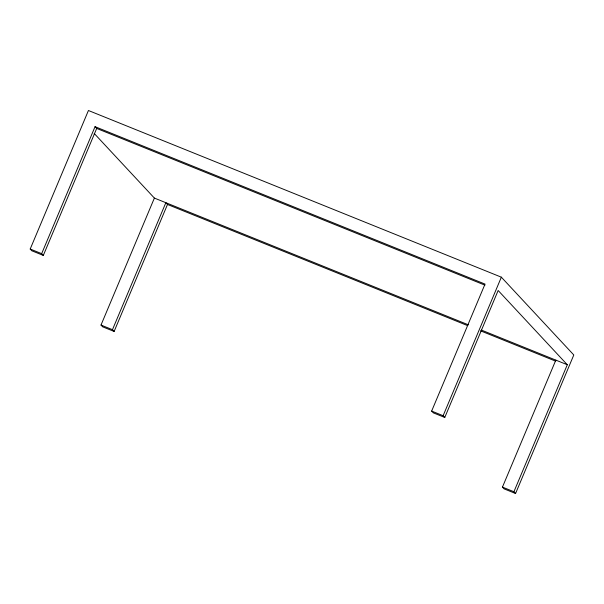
<?xml version="1.0" encoding="UTF-8"?>
<svg xmlns="http://www.w3.org/2000/svg" width="604" height="604" viewBox="0 0 604 604"><rect width="100%" height="100%" fill="white"/><g stroke="black" fill="none" stroke-linecap="round" stroke-linejoin="round"><path stroke-width="0.91" d="M43.314 255.424L41.668 253.657L95.047 126.674L96.693 128.441L43.314 255.424L31.846 250.796L30.2 249.029L88.433 110.502L501.35 277.176L573.8 354.971L515.567 493.498L504.098 488.87L502.452 487.103L555.831 360.12M114.118 331.453L112.472 329.686L165.851 202.702L167.497 204.469L114.118 331.453L102.65 326.824L101.004 325.058L154.382 198.074L94.186 133.439M515.567 493.498L513.921 491.731L567.299 364.748L498.149 290.486L444.771 417.47L433.294 412.842L431.649 411.075L485.027 284.091L95.047 126.674M444.771 417.47L443.125 415.703L501.35 277.176M96.693 128.441L484.929 285.156M154.382 198.074L468.394 324.824M481.509 330.116L567.299 364.748M167.497 204.469L467.413 325.533M480.527 330.826L555.725 361.184M30.2 249.029L41.668 253.657M431.649 411.075L443.125 415.703M101.004 325.058L112.472 329.686M502.452 487.103L513.921 491.731"/></g></svg>
